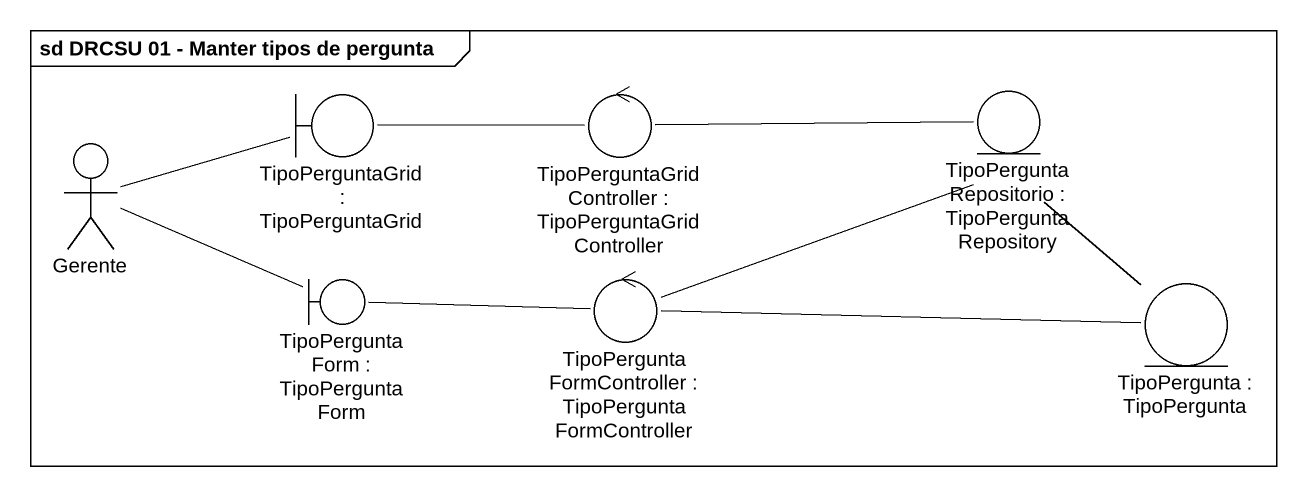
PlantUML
@startuml
mainframe sd DRCSU 01 - Manter tipos de pergunta
boundary "TipoPerguntaGrid : TipoPerguntaGrid" as TipoPerguntaGrid
control "TipoPerguntaGridController : TipoPerguntaGridController" as TipoPerguntaGridController
entity "TipoPerguntaRepositorio : TipoPerguntaRepository" as TipoPerguntaRepositorio
actor Gerente
boundary "TipoPerguntaForm : TipoPerguntaForm" as TipoPerguntaForm
control "TipoPerguntaFormController : TipoPerguntaFormController" as TipoPerguntaFormController
entity "TipoPergunta : TipoPergunta" as TipoPergunta
TipoPerguntaGrid -right- TipoPerguntaGridController
TipoPerguntaGridController -right- TipoPerguntaRepositorio
TipoPerguntaRepositorio -- TipoPergunta
Gerente -right- TipoPerguntaGrid
Gerente -right- TipoPerguntaForm
TipoPerguntaForm -right- TipoPerguntaFormController
TipoPerguntaFormController -right- TipoPerguntaRepositorio
TipoPerguntaFormController -right- TipoPergunta
@enduml
